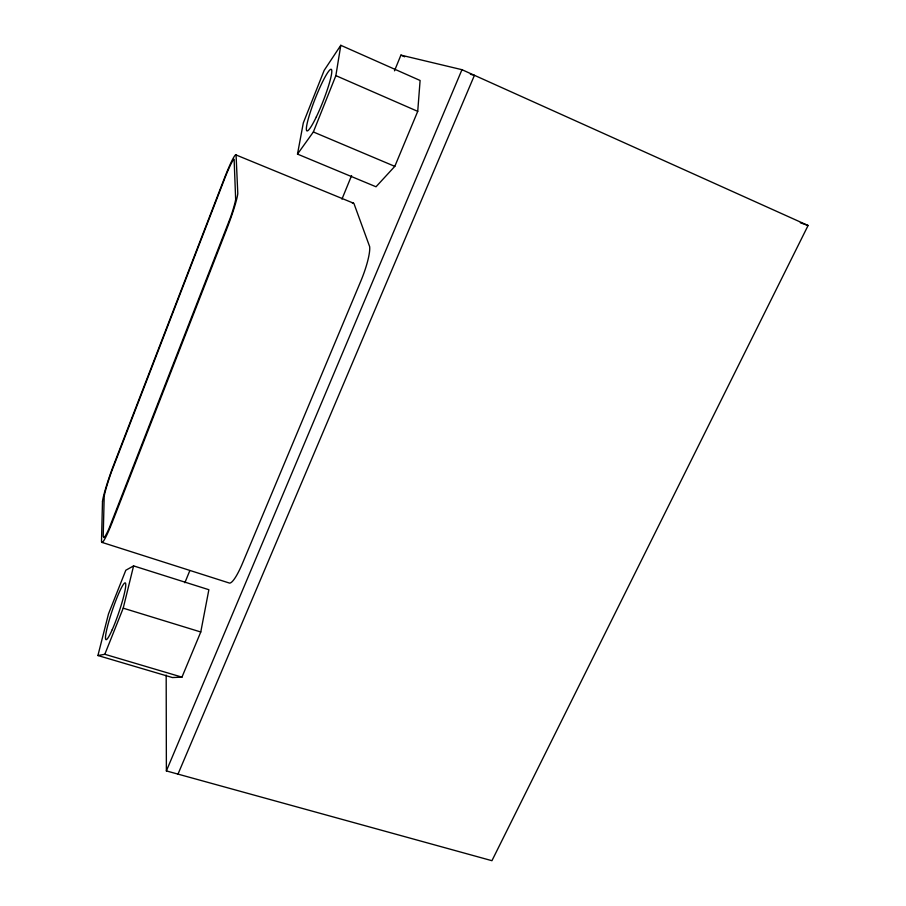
<?xml version="1.0" encoding="UTF-8"?>
<svg xmlns="http://www.w3.org/2000/svg" width="906" height="906" viewBox="0 0 906 906"><rect width="100%" height="100%" fill="white"/><g stroke="black" fill="none" stroke-linecap="round" stroke-linejoin="round"><path stroke-width="1.36" d="M417.723 111.359L420.101 80.487L340.792 45.3L324.167 70.374L303.306 122.944L297.496 154.099L376.013 186.772L394.801 166.364L417.723 111.359L335.866 75.628L340.792 45.3M200.77 631.992L208.867 589.715L133.59 565.899L125.809 570.248L108.516 613.838L97.916 655.525L172.434 677.552L181.959 677.144L200.77 631.992L123.216 608.175L104.813 654.291L97.916 655.525M123.216 608.175L133.59 565.899M297.496 154.099L313.363 131.97L335.866 75.628M184.858 582.751L189.682 570.961M341.947 199.139L351.596 175.571M394.484 70.838L400.916 55.119L461.969 69.694L808.084 225.503L491.935 860.7L166.376 770.915L166.183 675.083M166.376 770.915L461.969 69.694M177.995 774.12L474.438 75.311L470.384 74.303M104.813 654.291L181.959 677.144M101.834 542.332L229.048 582.943A35.9 6.704 -71.3 0 0 242.57 563.136L360.735 281.302A33.012 6.546 -68.8 0 0 369.637 246.579L353.963 203.567A28.562 5.051 -68.7 0 0 352.411 203.261M800.326 222.774L808.084 225.503M235.786 154.847L353.306 203.103M313.363 131.97L394.801 166.364M400.916 55.119L404.688 56.806M102.491 501.482L101.517 540.791A36.874 3.352 -70.7 0 0 112.74 521.018L226.919 228.561A33.964 3.284 -69.5 0 0 237.791 193.51L236.081 155.175A29.298 2.514 -69.4 0 0 224.948 176.817L112.401 468.255A32.061 2.639 -70.5 0 0 102.491 501.482M104.201 496.205L103.205 536.239L103.862 537.62A31.914 2.899 -70.7 0 0 109.048 528.481L230.362 217.768A28.72 2.775 -69.5 0 0 235.662 199.547L234.122 159.286A24.575 2.118 -69.4 0 0 225.028 177.701L111.37 472.139A27.599 2.276 -70.5 0 0 104.201 496.205M112.231 629.693A29.932 3.431 -71.3 0 0 125.594 583.351A29.932 3.431 -71.3 0 0 109.06 620.701A29.932 3.431 -71.3 0 0 112.231 629.693M316.319 116.919A33.114 4.156 -68.5 0 0 331.234 69.32A33.114 4.156 -68.5 0 0 309.693 114.111A33.114 4.156 -68.5 0 0 316.319 116.919"/></g></svg>
